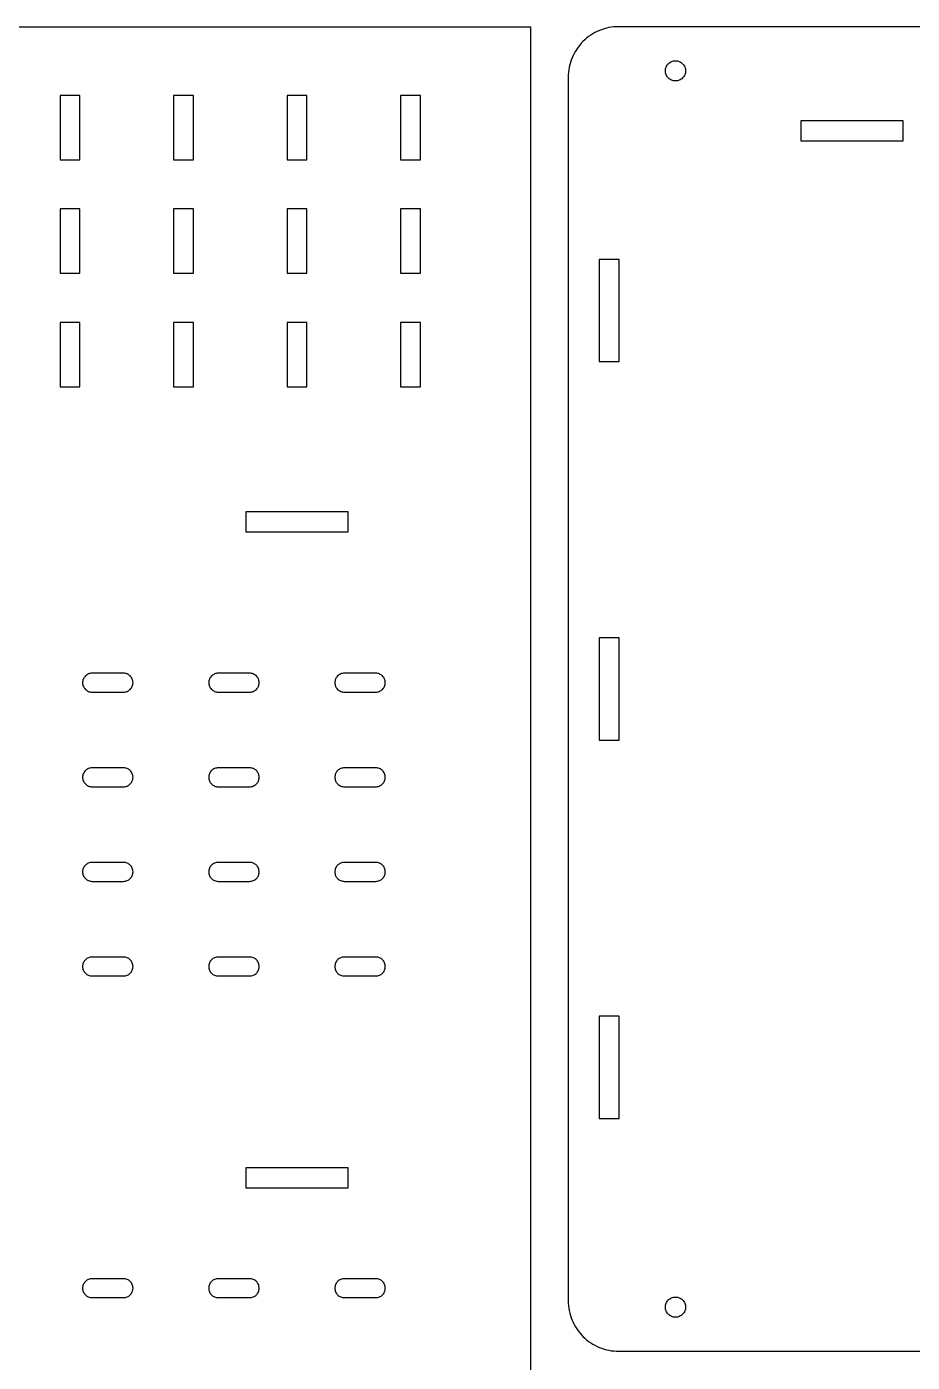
# Model space of a CAD drawing. Header units: millimetres. Extents: x 6 to 577, y -394 to -6.
# Drawn here: x 180.1 to 320.6, y -217.8 to -6 of the extents above; entities that cross this region are included whole.
import ezdxf

# ---------------------------------------------------------------- set-up
doc = ezdxf.new("R2010")
doc.units = ezdxf.units.MM
doc.layers.add('cut_inner', color=7, linetype='Continuous')
doc.layers.add('cut_outer', color=7, linetype='Continuous')

msp = doc.modelspace()

# ---------------------------------------------------------------- linework, layer by layer
at = {"layer": 'cut_inner'}
for points in [[(281.4, -13), (281.41, -12.84), (281.43, -12.69), (281.47, -12.54), (281.52, -12.39), (281.59, -12.25), (281.67, -12.11), (281.76, -11.98), (281.87, -11.87), (281.98, -11.76), (282.11, -11.67), (282.25, -11.59), (282.39, -11.52), (282.54, -11.47), (282.69, -11.43), (282.84, -11.41), (283, -11.4), (283.16, -11.41), (283.31, -11.43), (283.46, -11.47), (283.61, -11.52), (283.75, -11.59), (283.89, -11.67), (284.02, -11.76), (284.13, -11.87), (284.24, -11.98), (284.33, -12.11), (284.41, -12.25), (284.48, -12.39), (284.53, -12.54), (284.57, -12.69), (284.59, -12.84), (284.6, -13), (284.59, -13.16), (284.57, -13.31), (284.53, -13.46), (284.48, -13.61), (284.41, -13.75), (284.33, -13.89), (284.24, -14.02), (284.13, -14.13), (284.02, -14.24), (283.89, -14.33), (283.75, -14.41), (283.61, -14.48), (283.46, -14.53), (283.31, -14.57), (283.16, -14.59), (283, -14.6), (282.84, -14.59), (282.69, -14.57), (282.54, -14.53), (282.39, -14.48), (282.25, -14.41), (282.11, -14.33), (281.98, -14.24), (281.87, -14.13), (281.76, -14.02), (281.67, -13.89), (281.59, -13.75), (281.52, -13.61), (281.47, -13.46), (281.43, -13.31), (281.41, -13.16), (281.4, -13)], [(185.43, -27.1), (188.57, -27.1), (188.57, -16.9), (185.43, -16.9)], [(203.43, -27.1), (206.57, -27.1), (206.57, -16.9), (203.43, -16.9)], [(221.43, -27.1), (224.57, -27.1), (224.57, -16.9), (221.43, -16.9)], [(239.43, -27.1), (242.57, -27.1), (242.57, -16.9), (239.43, -16.9)], [(302.9, -24.07), (319.1, -24.07), (319.1, -20.93), (302.9, -20.93)], [(185.43, -45.1), (188.57, -45.1), (188.57, -34.9), (185.43, -34.9)], [(203.43, -45.1), (206.57, -45.1), (206.57, -34.9), (203.43, -34.9)], [(221.43, -45.1), (224.57, -45.1), (224.57, -34.9), (221.43, -34.9)], [(239.43, -45.1), (242.57, -45.1), (242.57, -34.9), (239.43, -34.9)], [(270.93, -59.1), (274.07, -59.1), (274.07, -42.9), (270.93, -42.9)], [(185.43, -63.1), (188.57, -63.1), (188.57, -52.9), (185.43, -52.9)], [(203.43, -63.1), (206.57, -63.1), (206.57, -52.9), (203.43, -52.9)], [(221.43, -63.1), (224.57, -63.1), (224.57, -52.9), (221.43, -52.9)], [(239.43, -63.1), (242.57, -63.1), (242.57, -52.9), (239.43, -52.9)], [(214.9, -86.08), (231.1, -86.08), (231.1, -82.92), (214.9, -82.92)], [(270.93, -119.1), (274.07, -119.1), (274.07, -102.9), (270.93, -102.9)], [(190.5, -111.5), (195.5, -111.5), (195.65, -111.49), (195.79, -111.47), (195.94, -111.44), (196.07, -111.39), (196.21, -111.32), (196.33, -111.25), (196.45, -111.16), (196.56, -111.06), (196.66, -110.95), (196.75, -110.83), (196.82, -110.71), (196.89, -110.57), (196.94, -110.44), (196.97, -110.29), (196.99, -110.15), (197, -110), (197, -110), (196.99, -109.85), (196.97, -109.71), (196.94, -109.56), (196.89, -109.43), (196.82, -109.29), (196.75, -109.17), (196.66, -109.05), (196.56, -108.94), (196.45, -108.84), (196.33, -108.75), (196.21, -108.68), (196.07, -108.61), (195.94, -108.56), (195.79, -108.53), (195.65, -108.51), (195.5, -108.5), (190.5, -108.5), (190.35, -108.51), (190.21, -108.53), (190.06, -108.56), (189.93, -108.61), (189.79, -108.68), (189.67, -108.75), (189.55, -108.84), (189.44, -108.94), (189.34, -109.05), (189.25, -109.17), (189.18, -109.29), (189.11, -109.43), (189.06, -109.56), (189.03, -109.71), (189.01, -109.85), (189, -110), (189, -110), (189.01, -110.15), (189.03, -110.29), (189.06, -110.44), (189.11, -110.57), (189.18, -110.71), (189.25, -110.83), (189.34, -110.95), (189.44, -111.06), (189.55, -111.16), (189.67, -111.25), (189.79, -111.32), (189.93, -111.39), (190.06, -111.44), (190.21, -111.47), (190.35, -111.49), (190.5, -111.5)], [(210.5, -111.5), (215.5, -111.5), (215.65, -111.49), (215.79, -111.47), (215.94, -111.44), (216.07, -111.39), (216.21, -111.32), (216.33, -111.25), (216.45, -111.16), (216.56, -111.06), (216.66, -110.95), (216.75, -110.83), (216.82, -110.71), (216.89, -110.57), (216.94, -110.44), (216.97, -110.29), (216.99, -110.15), (217, -110), (217, -110), (216.99, -109.85), (216.97, -109.71), (216.94, -109.56), (216.89, -109.43), (216.82, -109.29), (216.75, -109.17), (216.66, -109.05), (216.56, -108.94), (216.45, -108.84), (216.33, -108.75), (216.21, -108.68), (216.07, -108.61), (215.94, -108.56), (215.79, -108.53), (215.65, -108.51), (215.5, -108.5), (210.5, -108.5), (210.35, -108.51), (210.21, -108.53), (210.06, -108.56), (209.93, -108.61), (209.79, -108.68), (209.67, -108.75), (209.55, -108.84), (209.44, -108.94), (209.34, -109.05), (209.25, -109.17), (209.18, -109.29), (209.11, -109.43), (209.06, -109.56), (209.03, -109.71), (209.01, -109.85), (209, -110), (209, -110), (209.01, -110.15), (209.03, -110.29), (209.06, -110.44), (209.11, -110.57), (209.18, -110.71), (209.25, -110.83), (209.34, -110.95), (209.44, -111.06), (209.55, -111.16), (209.67, -111.25), (209.79, -111.32), (209.93, -111.39), (210.06, -111.44), (210.21, -111.47), (210.35, -111.49), (210.5, -111.5)], [(230.5, -111.5), (235.5, -111.5), (235.65, -111.49), (235.79, -111.47), (235.94, -111.44), (236.07, -111.39), (236.21, -111.32), (236.33, -111.25), (236.45, -111.16), (236.56, -111.06), (236.66, -110.95), (236.75, -110.83), (236.82, -110.71), (236.89, -110.57), (236.94, -110.44), (236.97, -110.29), (236.99, -110.15), (237, -110), (237, -110), (236.99, -109.85), (236.97, -109.71), (236.94, -109.56), (236.89, -109.43), (236.82, -109.29), (236.75, -109.17), (236.66, -109.05), (236.56, -108.94), (236.45, -108.84), (236.33, -108.75), (236.21, -108.68), (236.07, -108.61), (235.94, -108.56), (235.79, -108.53), (235.65, -108.51), (235.5, -108.5), (230.5, -108.5), (230.35, -108.51), (230.21, -108.53), (230.06, -108.56), (229.93, -108.61), (229.79, -108.68), (229.67, -108.75), (229.55, -108.84), (229.44, -108.94), (229.34, -109.05), (229.25, -109.17), (229.18, -109.29), (229.11, -109.43), (229.06, -109.56), (229.03, -109.71), (229.01, -109.85), (229, -110), (229, -110), (229.01, -110.15), (229.03, -110.29), (229.06, -110.44), (229.11, -110.57), (229.18, -110.71), (229.25, -110.83), (229.34, -110.95), (229.44, -111.06), (229.55, -111.16), (229.67, -111.25), (229.79, -111.32), (229.93, -111.39), (230.06, -111.44), (230.21, -111.47), (230.35, -111.49), (230.5, -111.5)], [(190.5, -126.5), (195.5, -126.5), (195.65, -126.49), (195.79, -126.47), (195.94, -126.44), (196.07, -126.39), (196.21, -126.32), (196.33, -126.25), (196.45, -126.16), (196.56, -126.06), (196.66, -125.95), (196.75, -125.83), (196.82, -125.71), (196.89, -125.57), (196.94, -125.44), (196.97, -125.29), (196.99, -125.15), (197, -125), (197, -125), (196.99, -124.85), (196.97, -124.71), (196.94, -124.56), (196.89, -124.43), (196.82, -124.29), (196.75, -124.17), (196.66, -124.05), (196.56, -123.94), (196.45, -123.84), (196.33, -123.75), (196.21, -123.68), (196.07, -123.61), (195.94, -123.56), (195.79, -123.53), (195.65, -123.51), (195.5, -123.5), (190.5, -123.5), (190.35, -123.51), (190.21, -123.53), (190.06, -123.56), (189.93, -123.61), (189.79, -123.68), (189.67, -123.75), (189.55, -123.84), (189.44, -123.94), (189.34, -124.05), (189.25, -124.17), (189.18, -124.29), (189.11, -124.43), (189.06, -124.56), (189.03, -124.71), (189.01, -124.85), (189, -125), (189, -125), (189.01, -125.15), (189.03, -125.29), (189.06, -125.44), (189.11, -125.57), (189.18, -125.71), (189.25, -125.83), (189.34, -125.95), (189.44, -126.06), (189.55, -126.16), (189.67, -126.25), (189.79, -126.32), (189.93, -126.39), (190.06, -126.44), (190.21, -126.47), (190.35, -126.49), (190.5, -126.5)], [(210.5, -126.5), (215.5, -126.5), (215.65, -126.49), (215.79, -126.47), (215.94, -126.44), (216.07, -126.39), (216.21, -126.32), (216.33, -126.25), (216.45, -126.16), (216.56, -126.06), (216.66, -125.95), (216.75, -125.83), (216.82, -125.71), (216.89, -125.57), (216.94, -125.44), (216.97, -125.29), (216.99, -125.15), (217, -125), (217, -125), (216.99, -124.85), (216.97, -124.71), (216.94, -124.56), (216.89, -124.43), (216.82, -124.29), (216.75, -124.17), (216.66, -124.05), (216.56, -123.94), (216.45, -123.84), (216.33, -123.75), (216.21, -123.68), (216.07, -123.61), (215.94, -123.56), (215.79, -123.53), (215.65, -123.51), (215.5, -123.5), (210.5, -123.5), (210.35, -123.51), (210.21, -123.53), (210.06, -123.56), (209.93, -123.61), (209.79, -123.68), (209.67, -123.75), (209.55, -123.84), (209.44, -123.94), (209.34, -124.05), (209.25, -124.17), (209.18, -124.29), (209.11, -124.43), (209.06, -124.56), (209.03, -124.71), (209.01, -124.85), (209, -125), (209, -125), (209.01, -125.15), (209.03, -125.29), (209.06, -125.44), (209.11, -125.57), (209.18, -125.71), (209.25, -125.83), (209.34, -125.95), (209.44, -126.06), (209.55, -126.16), (209.67, -126.25), (209.79, -126.32), (209.93, -126.39), (210.06, -126.44), (210.21, -126.47), (210.35, -126.49), (210.5, -126.5)], [(230.5, -126.5), (235.5, -126.5), (235.65, -126.49), (235.79, -126.47), (235.94, -126.44), (236.07, -126.39), (236.21, -126.32), (236.33, -126.25), (236.45, -126.16), (236.56, -126.06), (236.66, -125.95), (236.75, -125.83), (236.82, -125.71), (236.89, -125.57), (236.94, -125.44), (236.97, -125.29), (236.99, -125.15), (237, -125), (237, -125), (236.99, -124.85), (236.97, -124.71), (236.94, -124.56), (236.89, -124.43), (236.82, -124.29), (236.75, -124.17), (236.66, -124.05), (236.56, -123.94), (236.45, -123.84), (236.33, -123.75), (236.21, -123.68), (236.07, -123.61), (235.94, -123.56), (235.79, -123.53), (235.65, -123.51), (235.5, -123.5), (230.5, -123.5), (230.35, -123.51), (230.21, -123.53), (230.06, -123.56), (229.93, -123.61), (229.79, -123.68), (229.67, -123.75), (229.55, -123.84), (229.44, -123.94), (229.34, -124.05), (229.25, -124.17), (229.18, -124.29), (229.11, -124.43), (229.06, -124.56), (229.03, -124.71), (229.01, -124.85), (229, -125), (229, -125), (229.01, -125.15), (229.03, -125.29), (229.06, -125.44), (229.11, -125.57), (229.18, -125.71), (229.25, -125.83), (229.34, -125.95), (229.44, -126.06), (229.55, -126.16), (229.67, -126.25), (229.79, -126.32), (229.93, -126.39), (230.06, -126.44), (230.21, -126.47), (230.35, -126.49), (230.5, -126.5)], [(190.5, -141.5), (195.5, -141.5), (195.65, -141.49), (195.79, -141.47), (195.94, -141.44), (196.07, -141.39), (196.21, -141.32), (196.33, -141.25), (196.45, -141.16), (196.56, -141.06), (196.66, -140.95), (196.75, -140.83), (196.82, -140.71), (196.89, -140.57), (196.94, -140.44), (196.97, -140.29), (196.99, -140.15), (197, -140), (197, -140), (196.99, -139.85), (196.97, -139.71), (196.94, -139.56), (196.89, -139.43), (196.82, -139.29), (196.75, -139.17), (196.66, -139.05), (196.56, -138.94), (196.45, -138.84), (196.33, -138.75), (196.21, -138.68), (196.07, -138.61), (195.94, -138.56), (195.79, -138.53), (195.65, -138.51), (195.5, -138.5), (190.5, -138.5), (190.35, -138.51), (190.21, -138.53), (190.06, -138.56), (189.93, -138.61), (189.79, -138.68), (189.67, -138.75), (189.55, -138.84), (189.44, -138.94), (189.34, -139.05), (189.25, -139.17), (189.18, -139.29), (189.11, -139.43), (189.06, -139.56), (189.03, -139.71), (189.01, -139.85), (189, -140), (189, -140), (189.01, -140.15), (189.03, -140.29), (189.06, -140.44), (189.11, -140.57), (189.18, -140.71), (189.25, -140.83), (189.34, -140.95), (189.44, -141.06), (189.55, -141.16), (189.67, -141.25), (189.79, -141.32), (189.93, -141.39), (190.06, -141.44), (190.21, -141.47), (190.35, -141.49), (190.5, -141.5)], [(210.5, -141.5), (215.5, -141.5), (215.65, -141.49), (215.79, -141.47), (215.94, -141.44), (216.07, -141.39), (216.21, -141.32), (216.33, -141.25), (216.45, -141.16), (216.56, -141.06), (216.66, -140.95), (216.75, -140.83), (216.82, -140.71), (216.89, -140.57), (216.94, -140.44), (216.97, -140.29), (216.99, -140.15), (217, -140), (217, -140), (216.99, -139.85), (216.97, -139.71), (216.94, -139.56), (216.89, -139.43), (216.82, -139.29), (216.75, -139.17), (216.66, -139.05), (216.56, -138.94), (216.45, -138.84), (216.33, -138.75), (216.21, -138.68), (216.07, -138.61), (215.94, -138.56), (215.79, -138.53), (215.65, -138.51), (215.5, -138.5), (210.5, -138.5), (210.35, -138.51), (210.21, -138.53), (210.06, -138.56), (209.93, -138.61), (209.79, -138.68), (209.67, -138.75), (209.55, -138.84), (209.44, -138.94), (209.34, -139.05), (209.25, -139.17), (209.18, -139.29), (209.11, -139.43), (209.06, -139.56), (209.03, -139.71), (209.01, -139.85), (209, -140), (209, -140), (209.01, -140.15), (209.03, -140.29), (209.06, -140.44), (209.11, -140.57), (209.18, -140.71), (209.25, -140.83), (209.34, -140.95), (209.44, -141.06), (209.55, -141.16), (209.67, -141.25), (209.79, -141.32), (209.93, -141.39), (210.06, -141.44), (210.21, -141.47), (210.35, -141.49), (210.5, -141.5)], [(230.5, -141.5), (235.5, -141.5), (235.65, -141.49), (235.79, -141.47), (235.94, -141.44), (236.07, -141.39), (236.21, -141.32), (236.33, -141.25), (236.45, -141.16), (236.56, -141.06), (236.66, -140.95), (236.75, -140.83), (236.82, -140.71), (236.89, -140.57), (236.94, -140.44), (236.97, -140.29), (236.99, -140.15), (237, -140), (237, -140), (236.99, -139.85), (236.97, -139.71), (236.94, -139.56), (236.89, -139.43), (236.82, -139.29), (236.75, -139.17), (236.66, -139.05), (236.56, -138.94), (236.45, -138.84), (236.33, -138.75), (236.21, -138.68), (236.07, -138.61), (235.94, -138.56), (235.79, -138.53), (235.65, -138.51), (235.5, -138.5), (230.5, -138.5), (230.35, -138.51), (230.21, -138.53), (230.06, -138.56), (229.93, -138.61), (229.79, -138.68), (229.67, -138.75), (229.55, -138.84), (229.44, -138.94), (229.34, -139.05), (229.25, -139.17), (229.18, -139.29), (229.11, -139.43), (229.06, -139.56), (229.03, -139.71), (229.01, -139.85), (229, -140), (229, -140), (229.01, -140.15), (229.03, -140.29), (229.06, -140.44), (229.11, -140.57), (229.18, -140.71), (229.25, -140.83), (229.34, -140.95), (229.44, -141.06), (229.55, -141.16), (229.67, -141.25), (229.79, -141.32), (229.93, -141.39), (230.06, -141.44), (230.21, -141.47), (230.35, -141.49), (230.5, -141.5)], [(190.5, -156.5), (195.5, -156.5), (195.65, -156.49), (195.79, -156.47), (195.94, -156.44), (196.07, -156.39), (196.21, -156.32), (196.33, -156.25), (196.45, -156.16), (196.56, -156.06), (196.66, -155.95), (196.75, -155.83), (196.82, -155.71), (196.89, -155.57), (196.94, -155.44), (196.97, -155.29), (196.99, -155.15), (197, -155), (197, -155), (196.99, -154.85), (196.97, -154.71), (196.94, -154.56), (196.89, -154.43), (196.82, -154.29), (196.75, -154.17), (196.66, -154.05), (196.56, -153.94), (196.45, -153.84), (196.33, -153.75), (196.21, -153.68), (196.07, -153.61), (195.94, -153.56), (195.79, -153.53), (195.65, -153.51), (195.5, -153.5), (190.5, -153.5), (190.35, -153.51), (190.21, -153.53), (190.06, -153.56), (189.93, -153.61), (189.79, -153.68), (189.67, -153.75), (189.55, -153.84), (189.44, -153.94), (189.34, -154.05), (189.25, -154.17), (189.18, -154.29), (189.11, -154.43), (189.06, -154.56), (189.03, -154.71), (189.01, -154.85), (189, -155), (189, -155), (189.01, -155.15), (189.03, -155.29), (189.06, -155.44), (189.11, -155.57), (189.18, -155.71), (189.25, -155.83), (189.34, -155.95), (189.44, -156.06), (189.55, -156.16), (189.67, -156.25), (189.79, -156.32), (189.93, -156.39), (190.06, -156.44), (190.21, -156.47), (190.35, -156.49), (190.5, -156.5)], [(210.5, -156.5), (215.5, -156.5), (215.65, -156.49), (215.79, -156.47), (215.94, -156.44), (216.07, -156.39), (216.21, -156.32), (216.33, -156.25), (216.45, -156.16), (216.56, -156.06), (216.66, -155.95), (216.75, -155.83), (216.82, -155.71), (216.89, -155.57), (216.94, -155.44), (216.97, -155.29), (216.99, -155.15), (217, -155), (217, -155), (216.99, -154.85), (216.97, -154.71), (216.94, -154.56), (216.89, -154.43), (216.82, -154.29), (216.75, -154.17), (216.66, -154.05), (216.56, -153.94), (216.45, -153.84), (216.33, -153.75), (216.21, -153.68), (216.07, -153.61), (215.94, -153.56), (215.79, -153.53), (215.65, -153.51), (215.5, -153.5), (210.5, -153.5), (210.35, -153.51), (210.21, -153.53), (210.06, -153.56), (209.93, -153.61), (209.79, -153.68), (209.67, -153.75), (209.55, -153.84), (209.44, -153.94), (209.34, -154.05), (209.25, -154.17), (209.18, -154.29), (209.11, -154.43), (209.06, -154.56), (209.03, -154.71), (209.01, -154.85), (209, -155), (209, -155), (209.01, -155.15), (209.03, -155.29), (209.06, -155.44), (209.11, -155.57), (209.18, -155.71), (209.25, -155.83), (209.34, -155.95), (209.44, -156.06), (209.55, -156.16), (209.67, -156.25), (209.79, -156.32), (209.93, -156.39), (210.06, -156.44), (210.21, -156.47), (210.35, -156.49), (210.5, -156.5)], [(230.5, -156.5), (235.5, -156.5), (235.65, -156.49), (235.79, -156.47), (235.94, -156.44), (236.07, -156.39), (236.21, -156.32), (236.33, -156.25), (236.45, -156.16), (236.56, -156.06), (236.66, -155.95), (236.75, -155.83), (236.82, -155.71), (236.89, -155.57), (236.94, -155.44), (236.97, -155.29), (236.99, -155.15), (237, -155), (237, -155), (236.99, -154.85), (236.97, -154.71), (236.94, -154.56), (236.89, -154.43), (236.82, -154.29), (236.75, -154.17), (236.66, -154.05), (236.56, -153.94), (236.45, -153.84), (236.33, -153.75), (236.21, -153.68), (236.07, -153.61), (235.94, -153.56), (235.79, -153.53), (235.65, -153.51), (235.5, -153.5), (230.5, -153.5), (230.35, -153.51), (230.21, -153.53), (230.06, -153.56), (229.93, -153.61), (229.79, -153.68), (229.67, -153.75), (229.55, -153.84), (229.44, -153.94), (229.34, -154.05), (229.25, -154.17), (229.18, -154.29), (229.11, -154.43), (229.06, -154.56), (229.03, -154.71), (229.01, -154.85), (229, -155), (229, -155), (229.01, -155.15), (229.03, -155.29), (229.06, -155.44), (229.11, -155.57), (229.18, -155.71), (229.25, -155.83), (229.34, -155.95), (229.44, -156.06), (229.55, -156.16), (229.67, -156.25), (229.79, -156.32), (229.93, -156.39), (230.06, -156.44), (230.21, -156.47), (230.35, -156.49), (230.5, -156.5)], [(270.93, -179.1), (274.07, -179.1), (274.07, -162.9), (270.93, -162.9)], [(214.9, -190.07), (231.1, -190.07), (231.1, -186.93), (214.9, -186.93)], [(190.5, -207.5), (195.5, -207.5), (195.65, -207.49), (195.79, -207.47), (195.94, -207.44), (196.07, -207.39), (196.21, -207.32), (196.33, -207.25), (196.45, -207.16), (196.56, -207.06), (196.66, -206.95), (196.75, -206.83), (196.82, -206.71), (196.89, -206.57), (196.94, -206.44), (196.97, -206.29), (196.99, -206.15), (197, -206), (197, -206), (196.99, -205.85), (196.97, -205.71), (196.94, -205.56), (196.89, -205.43), (196.82, -205.29), (196.75, -205.17), (196.66, -205.05), (196.56, -204.94), (196.45, -204.84), (196.33, -204.75), (196.21, -204.68), (196.07, -204.61), (195.94, -204.56), (195.79, -204.53), (195.65, -204.51), (195.5, -204.5), (190.5, -204.5), (190.35, -204.51), (190.21, -204.53), (190.06, -204.56), (189.93, -204.61), (189.79, -204.68), (189.67, -204.75), (189.55, -204.84), (189.44, -204.94), (189.34, -205.05), (189.25, -205.17), (189.18, -205.29), (189.11, -205.43), (189.06, -205.56), (189.03, -205.71), (189.01, -205.85), (189, -206), (189, -206), (189.01, -206.15), (189.03, -206.29), (189.06, -206.44), (189.11, -206.57), (189.18, -206.71), (189.25, -206.83), (189.34, -206.95), (189.44, -207.06), (189.55, -207.16), (189.67, -207.25), (189.79, -207.32), (189.93, -207.39), (190.06, -207.44), (190.21, -207.47), (190.35, -207.49), (190.5, -207.5)], [(210.5, -207.5), (215.5, -207.5), (215.65, -207.49), (215.79, -207.47), (215.94, -207.44), (216.07, -207.39), (216.21, -207.32), (216.33, -207.25), (216.45, -207.16), (216.56, -207.06), (216.66, -206.95), (216.75, -206.83), (216.82, -206.71), (216.89, -206.57), (216.94, -206.44), (216.97, -206.29), (216.99, -206.15), (217, -206), (217, -206), (216.99, -205.85), (216.97, -205.71), (216.94, -205.56), (216.89, -205.43), (216.82, -205.29), (216.75, -205.17), (216.66, -205.05), (216.56, -204.94), (216.45, -204.84), (216.33, -204.75), (216.21, -204.68), (216.07, -204.61), (215.94, -204.56), (215.79, -204.53), (215.65, -204.51), (215.5, -204.5), (210.5, -204.5), (210.35, -204.51), (210.21, -204.53), (210.06, -204.56), (209.93, -204.61), (209.79, -204.68), (209.67, -204.75), (209.55, -204.84), (209.44, -204.94), (209.34, -205.05), (209.25, -205.17), (209.18, -205.29), (209.11, -205.43), (209.06, -205.56), (209.03, -205.71), (209.01, -205.85), (209, -206), (209, -206), (209.01, -206.15), (209.03, -206.29), (209.06, -206.44), (209.11, -206.57), (209.18, -206.71), (209.25, -206.83), (209.34, -206.95), (209.44, -207.06), (209.55, -207.16), (209.67, -207.25), (209.79, -207.32), (209.93, -207.39), (210.06, -207.44), (210.21, -207.47), (210.35, -207.49), (210.5, -207.5)], [(230.5, -207.5), (235.5, -207.5), (235.65, -207.49), (235.79, -207.47), (235.94, -207.44), (236.07, -207.39), (236.21, -207.32), (236.33, -207.25), (236.45, -207.16), (236.56, -207.06), (236.66, -206.95), (236.75, -206.83), (236.82, -206.71), (236.89, -206.57), (236.94, -206.44), (236.97, -206.29), (236.99, -206.15), (237, -206), (237, -206), (236.99, -205.85), (236.97, -205.71), (236.94, -205.56), (236.89, -205.43), (236.82, -205.29), (236.75, -205.17), (236.66, -205.05), (236.56, -204.94), (236.45, -204.84), (236.33, -204.75), (236.21, -204.68), (236.07, -204.61), (235.94, -204.56), (235.79, -204.53), (235.65, -204.51), (235.5, -204.5), (230.5, -204.5), (230.35, -204.51), (230.21, -204.53), (230.06, -204.56), (229.93, -204.61), (229.79, -204.68), (229.67, -204.75), (229.55, -204.84), (229.44, -204.94), (229.34, -205.05), (229.25, -205.17), (229.18, -205.29), (229.11, -205.43), (229.06, -205.56), (229.03, -205.71), (229.01, -205.85), (229, -206), (229, -206), (229.01, -206.15), (229.03, -206.29), (229.06, -206.44), (229.11, -206.57), (229.18, -206.71), (229.25, -206.83), (229.34, -206.95), (229.44, -207.06), (229.55, -207.16), (229.67, -207.25), (229.79, -207.32), (229.93, -207.39), (230.06, -207.44), (230.21, -207.47), (230.35, -207.49), (230.5, -207.5)], [(281.4, -209), (281.41, -208.84), (281.43, -208.69), (281.47, -208.54), (281.52, -208.39), (281.59, -208.25), (281.67, -208.11), (281.76, -207.98), (281.87, -207.87), (281.98, -207.76), (282.11, -207.67), (282.25, -207.59), (282.39, -207.52), (282.54, -207.47), (282.69, -207.43), (282.84, -207.41), (283, -207.4), (283.16, -207.41), (283.31, -207.43), (283.46, -207.47), (283.61, -207.52), (283.75, -207.59), (283.89, -207.67), (284.02, -207.76), (284.13, -207.87), (284.24, -207.98), (284.33, -208.11), (284.41, -208.25), (284.48, -208.39), (284.53, -208.54), (284.57, -208.69), (284.59, -208.84), (284.6, -209), (284.59, -209.16), (284.57, -209.31), (284.53, -209.46), (284.48, -209.61), (284.41, -209.75), (284.33, -209.89), (284.24, -210.02), (284.13, -210.13), (284.02, -210.24), (283.89, -210.33), (283.75, -210.41), (283.61, -210.48), (283.46, -210.53), (283.31, -210.57), (283.16, -210.59), (283, -210.6), (282.84, -210.59), (282.69, -210.57), (282.54, -210.53), (282.39, -210.48), (282.25, -210.41), (282.11, -210.33), (281.98, -210.24), (281.87, -210.13), (281.76, -210.02), (281.67, -209.89), (281.59, -209.75), (281.52, -209.61), (281.47, -209.46), (281.43, -209.31), (281.41, -209.16), (281.4, -209)]]:
    msp.add_lwpolyline(points, close=True, dxfattribs=at)
at = {"layer": 'cut_outer'}
msp.add_lwpolyline([(51, -286), (35, -286), (35, -283), (6, -283), (6, -6), (260, -6), (260, -283), (231, -283), (231, -286), (215, -286), (215, -283), (171, -283), (171, -286), (155, -286), (155, -283), (111, -283), (111, -286), (95, -286), (95, -283), (51, -283)], close=True, dxfattribs=at)
msp.add_lwpolyline([(528, -6), (274, -6), (273.61, -6.01), (273.22, -6.04), (272.83, -6.09), (272.44, -6.15), (272.06, -6.24), (271.68, -6.34), (271.3, -6.47), (270.94, -6.61), (270.58, -6.77), (270.23, -6.94), (269.89, -7.14), (269.56, -7.35), (269.23, -7.57), (268.92, -7.82), (268.63, -8.07), (268.34, -8.34), (268.07, -8.63), (267.82, -8.92), (267.57, -9.23), (267.35, -9.56), (267.14, -9.89), (266.94, -10.23), (266.77, -10.58), (266.61, -10.94), (266.47, -11.3), (266.34, -11.68), (266.24, -12.06), (266.15, -12.44), (266.09, -12.83), (266.04, -13.22), (266.01, -13.61), (266, -14), (266, -208), (266.01, -208.39), (266.04, -208.78), (266.09, -209.17), (266.15, -209.56), (266.24, -209.94), (266.34, -210.32), (266.47, -210.7), (266.61, -211.06), (266.77, -211.42), (266.94, -211.77), (267.14, -212.11), (267.35, -212.44), (267.57, -212.77), (267.82, -213.08), (268.07, -213.37), (268.34, -213.66), (268.63, -213.93), (268.92, -214.18), (269.23, -214.43), (269.56, -214.65), (269.89, -214.86), (270.23, -215.06), (270.58, -215.23), (270.94, -215.39), (271.3, -215.53), (271.68, -215.66), (272.06, -215.76), (272.44, -215.85), (272.83, -215.91), (273.22, -215.96), (273.61, -215.99), (274, -216), (274, -216), (528, -216)], dxfattribs=at)

doc.saveas('drawing.dxf')
